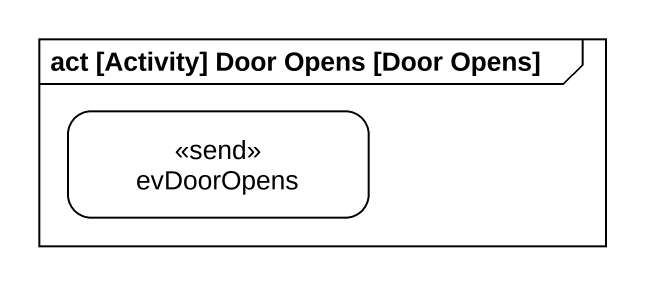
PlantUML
@startuml
mainframe act [Activity] Door Opens [Door Opens]
hide empty description
state evDoorOpens <<send>>
@enduml
